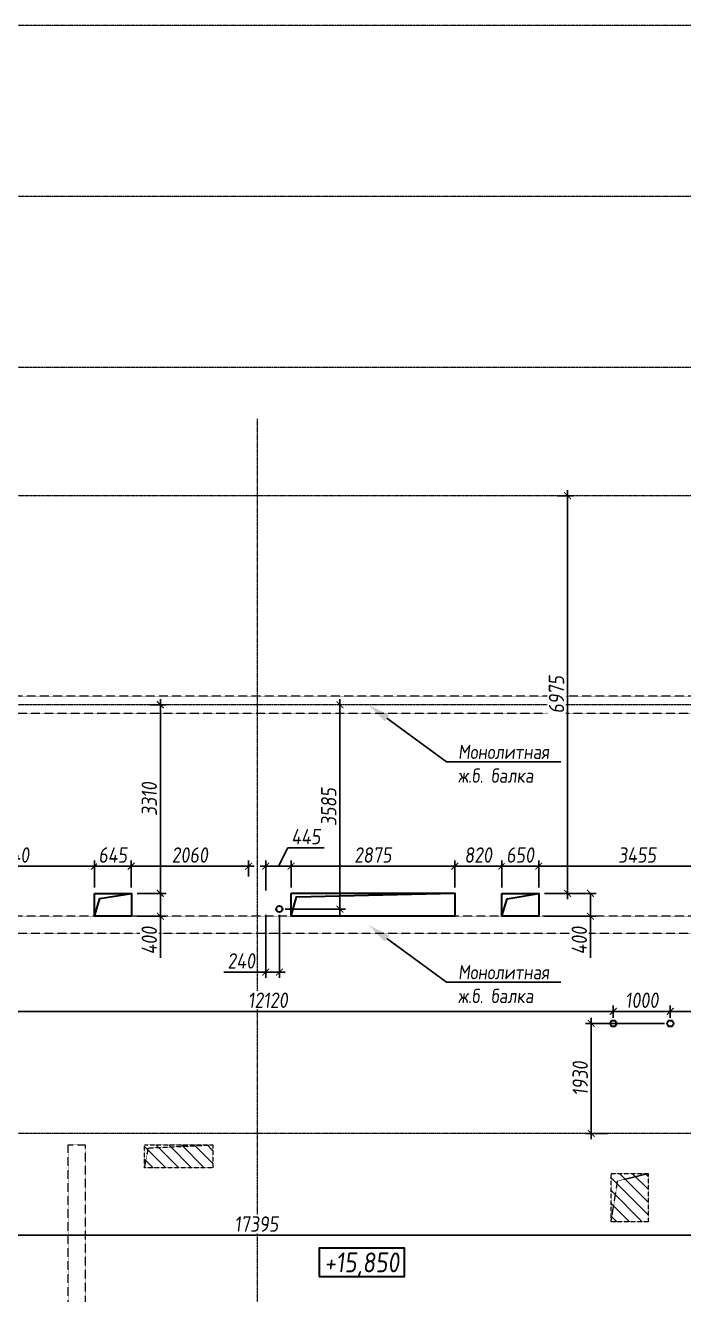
# Model space of a CAD drawing. Header units: millimetres. Extents: x -233751 to 529254, y -907864 to 285890.
# Drawn here: x 359633 to 371183, y 72340 to 94601 of the extents above; entities that cross this region are included whole.
import ezdxf
from ezdxf import colors
from ezdxf.entities.mleader import LeaderData, LeaderLine
from ezdxf.enums import TextEntityAlignment as Align
from ezdxf.math import Vec2, Vec3

# ---------------------------------------------------------------- set-up
doc = ezdxf.new("R2010")
doc.units = ezdxf.units.MM
doc.linetypes.add('ADSK_Штриховая_ш2 п1', pattern=[3, 2, -1])
doc.linetypes.add('осевая', pattern=[2, 1.25, -0.25, 0.25, -0.25])
doc.layers.get('0').update_dxf_attribs({"lineweight": 30})
doc.layers.get('Defpoints').update_dxf_attribs({"lineweight": 0})
for name, color, linetype, lineweight in [('КР_БалкиЖБ', 7, 'ADSK_Штриховая_ш2 п1', 5), ('КР_Новые отверстия', 5, 'Continuous', 30), ('КР_Оси', 7, 'Continuous', 5), ('КР_Размеры отверстия', 7, 'Continuous', 5), ('КР_Сущ отверстия', 6, 'Continuous', 15), ('КР_Тонкая', 250, 'Continuous', 0)]:
    doc.layers.add(name, color=color, linetype=linetype, lineweight=lineweight)
doc.styles.add('ISOCPEUR', font='isocpeur.ttf', dxfattribs={"width": 0.85, "oblique": 7})
doc.dimstyles.new('R_100', dxfattribs={"dimtxt": 270, "dimasz": 120, "dimexe": 100, "dimexo": 100, "dimgap": 60, "dimtad": 1, "dimdec": 0, "dimrnd": 5, "dimzin": 0, "dimdsep": 46, "dimtxsty": 'ISOCPEUR', "dimblk": 'ARCHTICK', "dimcen": 0, "dimdle": 100, "dimclrd": 256, "dimclre": 256, "dimclrt": 256, "dimadec": 0, "dimazin": 0, "dimtfac": 2, "dimtdec": 0, "dimtmove": 0, "dimatfit": 3, "dimfxl": 1, "dimtvp": 3, "dimtfill": 1, "dimtolj": 1, "dimtzin": 0, "dimarcsym": 0})

# ---------------------------------------------------------------- blocks, each defined once
blk = doc.blocks.new('*U1878')
at = {"color": 0, "linetype": 'ByBlock', "lineweight": -2, "ltscale": 10}
blk.add_line((0, 0), (-74924, 0), dxfattribs=at)
blk = doc.blocks.new('*U1879')
at = {"color": 0, "linetype": 'ByBlock', "lineweight": -2, "ltscale": 10}
blk.add_line((0, 0), (-74924, 0), dxfattribs=at)
blk = doc.blocks.new('*U1880')
at = {"color": 0, "linetype": 'ByBlock', "lineweight": -2, "ltscale": 10}
blk.add_line((0, 0), (-74924, 0), dxfattribs=at)
blk = doc.blocks.new('*U1881')
at = {"color": 0, "linetype": 'ByBlock', "lineweight": -2, "ltscale": 10}
blk.add_line((0, 0), (-74924, 0), dxfattribs=at)
blk = doc.blocks.new('*U1882')
at = {"color": 0, "linetype": 'ByBlock', "lineweight": -2, "ltscale": 10}
blk.add_line((0, 0), (-74924, 0), dxfattribs=at)
blk = doc.blocks.new('*U1883')
at = {"color": 0, "linetype": 'ByBlock', "lineweight": -2, "ltscale": 10}
blk.add_line((0, 0), (-74924, 0), dxfattribs=at)
blk = doc.blocks.new('*U1891')
at = {"color": 0, "linetype": 'ByBlock', "lineweight": -2, "ltscale": 10}
blk.add_line((0, 0), (0, -34307), dxfattribs=at)
blk = doc.blocks.new('_ArchTick')
at = {"color": 0, "linetype": 'ByBlock', "const_width": 0.15}
blk.add_lwpolyline([(-0.5, -0.5), (0.5, 0.5)], dxfattribs=at)
blk = doc.blocks.new('*D78')
at = {"layer": 'Defpoints', "color": 0, "transparency": 16777216}
for p in [(354990, 74315), (372385, 74315), (372385, 73383)]:
    blk.add_point(p, dxfattribs=at)
at = {"layer": 'КР_Размеры отверстия', "lineweight": -2, "transparency": 16777216}
for p, q in [((354990, 74215), (354990, 73283)), ((372385, 74215), (372385, 73283)), ((354890, 73383), (372485, 73383))]:
    blk.add_line(p, q, dxfattribs=at)
at = {"layer": 'КР_Размеры отверстия', "lineweight": -2, "transparency": 16777216, "xscale": 120, "yscale": 120, "zscale": 120, "rotation": 180}
blk.add_blockref('_ArchTick', (354990, 73383), dxfattribs=at)
at = {"layer": 'КР_Размеры отверстия', "lineweight": -2, "transparency": 16777216, "xscale": 120, "yscale": 120, "zscale": 120}
blk.add_blockref('_ArchTick', (372385, 73383), dxfattribs=at)
at = {"layer": 'КР_Размеры отверстия', "transparency": 16777216, "insert": (363687, 73578), "char_height": 270, "attachment_point": 5, "style": 'ISOCPEUR', "bg_fill": 3, "box_fill_scale": 1.1, "bg_fill_color": 256, "bg_fill_true_color": 13158600, "bg_fill_transparency": 0}
blk.add_mtext('\\A1;17395', dxfattribs=at)
blk = doc.blocks.new('*D106')
at = {"layer": 'Defpoints', "color": 0, "transparency": 16777216}
for p in [(360846, 79855), (357905, 79378), (360846, 79378)]:
    blk.add_point(p, dxfattribs=at)
at = {"layer": 'КР_Размеры отверстия', "lineweight": -2, "transparency": 16777216}
for p, q in [((357905, 79478), (357905, 79955)), ((360846, 79478), (360846, 79955)), ((357805, 79855), (360946, 79855))]:
    blk.add_line(p, q, dxfattribs=at)
at = {"layer": 'КР_Размеры отверстия', "lineweight": -2, "transparency": 16777216, "xscale": 120, "yscale": 120, "zscale": 120, "rotation": 180}
blk.add_blockref('_ArchTick', (357905, 79855), dxfattribs=at)
at = {"layer": 'КР_Размеры отверстия', "lineweight": -2, "transparency": 16777216, "xscale": 120, "yscale": 120, "zscale": 120}
blk.add_blockref('_ArchTick', (360846, 79855), dxfattribs=at)
at = {"layer": 'КР_Размеры отверстия', "transparency": 16777216, "insert": (359375, 80050), "char_height": 270, "attachment_point": 5, "style": 'ISOCPEUR', "bg_fill": 3, "box_fill_scale": 1.1, "bg_fill_color": 256, "bg_fill_true_color": 13158600, "bg_fill_transparency": 0}
blk.add_mtext('\\A1;2940', dxfattribs=at)
blk = doc.blocks.new('*D107')
at = {"layer": 'Defpoints', "color": 0, "transparency": 16777216}
for p in [(360846, 79378), (361490, 79378)]:
    blk.add_point(p, dxfattribs=at)
at = {"layer": 'КР_Размеры отверстия', "lineweight": -2, "transparency": 16777216}
for p, q in [((360846, 79478), (360846, 79955)), ((361490, 79478), (361490, 79955)), ((360746, 79855), (361590, 79855))]:
    blk.add_line(p, q, dxfattribs=at)
at = {"layer": 'КР_Размеры отверстия', "lineweight": -2, "transparency": 16777216, "xscale": 120, "yscale": 120, "zscale": 120, "rotation": 180}
blk.add_blockref('_ArchTick', (360846, 79855), dxfattribs=at)
at = {"layer": 'КР_Размеры отверстия', "lineweight": -2, "transparency": 16777216, "xscale": 120, "yscale": 120, "zscale": 120}
blk.add_blockref('_ArchTick', (361490, 79855), dxfattribs=at)
at = {"layer": 'КР_Размеры отверстия', "transparency": 16777216, "insert": (361168, 80050), "char_height": 270, "attachment_point": 5, "style": 'ISOCPEUR', "bg_fill": 3, "box_fill_scale": 1.1, "bg_fill_color": 256, "bg_fill_true_color": 13158600, "bg_fill_transparency": 0}
blk.add_mtext('\\A1;645', dxfattribs=at)
at = {"layer": 'Defpoints', "color": 0, "transparency": 16777216}
blk.add_point((361490, 79855), dxfattribs=at)
blk = doc.blocks.new('*D108')
at = {"layer": 'Defpoints', "color": 0, "transparency": 16777216}
for p in [(363550, 79855), (363550, 79573), (361490, 79378)]:
    blk.add_point(p, dxfattribs=at)
at = {"layer": 'КР_Размеры отверстия', "lineweight": -2, "transparency": 16777216}
for p, q in [((361490, 79478), (361490, 79955)), ((363550, 79673), (363550, 79955)), ((361390, 79855), (363650, 79855))]:
    blk.add_line(p, q, dxfattribs=at)
at = {"layer": 'КР_Размеры отверстия', "lineweight": -2, "transparency": 16777216, "xscale": 120, "yscale": 120, "zscale": 120, "rotation": 180}
blk.add_blockref('_ArchTick', (361490, 79855), dxfattribs=at)
at = {"layer": 'КР_Размеры отверстия', "lineweight": -2, "transparency": 16777216, "xscale": 120, "yscale": 120, "zscale": 120}
blk.add_blockref('_ArchTick', (363550, 79855), dxfattribs=at)
at = {"layer": 'КР_Размеры отверстия', "transparency": 16777216, "insert": (362520, 80050), "char_height": 270, "attachment_point": 5, "style": 'ISOCPEUR', "bg_fill": 3, "box_fill_scale": 1.1, "bg_fill_color": 256, "bg_fill_true_color": 13158600, "bg_fill_transparency": 0}
blk.add_mtext('\\A1;2060', dxfattribs=at)
blk = doc.blocks.new('*D109')
at = {"layer": 'Defpoints', "color": 0, "transparency": 16777216}
for p in [(361496, 79378), (362002, 79378), (361496, 78978)]:
    blk.add_point(p, dxfattribs=at)
at = {"layer": 'КР_Размеры отверстия', "lineweight": -2, "transparency": 16777216}
for p, q in [((361596, 79378), (362102, 79378)), ((362002, 79378), (362002, 78878)), ((361596, 78978), (362102, 78978)), ((362002, 78978), (362002, 78245))]:
    blk.add_line(p, q, dxfattribs=at)
at = {"layer": 'КР_Размеры отверстия', "lineweight": -2, "transparency": 16777216, "xscale": 120, "yscale": 120, "zscale": 120}
for p, rotation in [((362002, 79378), 90), ((362002, 78978), 270)]:
    blk.add_blockref('_ArchTick', p, dxfattribs=dict(at, rotation=rotation))
at = {"layer": 'КР_Размеры отверстия', "transparency": 16777216, "insert": (361807, 78551), "char_height": 270, "attachment_point": 5, "rotation": 90, "style": 'ISOCPEUR', "bg_fill": 3, "box_fill_scale": 1.1, "bg_fill_color": 256, "bg_fill_true_color": 13158600, "bg_fill_transparency": 0}
blk.add_mtext('\\A1;400', dxfattribs=at)
blk = doc.blocks.new('*D110')
at = {"layer": 'Defpoints', "color": 0, "transparency": 16777216}
for p in [(361720, 82686), (362002, 82686), (361496, 79378)]:
    blk.add_point(p, dxfattribs=at)
at = {"layer": 'КР_Размеры отверстия', "lineweight": -2, "transparency": 16777216}
for p, q in [((361820, 82686), (362102, 82686)), ((362002, 79278), (362002, 82786)), ((361596, 79378), (362102, 79378))]:
    blk.add_line(p, q, dxfattribs=at)
at = {"layer": 'КР_Размеры отверстия', "lineweight": -2, "transparency": 16777216, "xscale": 120, "yscale": 120, "zscale": 120}
for p, rotation in [((362002, 82686), 90), ((362002, 79378), 270)]:
    blk.add_blockref('_ArchTick', p, dxfattribs=dict(at, rotation=rotation))
at = {"layer": 'КР_Размеры отверстия', "transparency": 16777216, "insert": (361807, 81032), "char_height": 270, "attachment_point": 5, "rotation": 90, "style": 'ISOCPEUR', "bg_fill": 3, "box_fill_scale": 1.1, "bg_fill_color": 256, "bg_fill_true_color": 13158600, "bg_fill_transparency": 0}
blk.add_mtext('\\A1;3310', dxfattribs=at)
blk = doc.blocks.new('*D117')
at = {"layer": 'Defpoints', "color": 0, "transparency": 16777216}
for p in [(369949, 77308), (357829, 77105), (369949, 77095)]:
    blk.add_point(p, dxfattribs=at)
at = {"layer": 'КР_Размеры отверстия', "lineweight": -2, "transparency": 16777216}
for p, q in [((357729, 77308), (370049, 77308)), ((357829, 77205), (357829, 77408)), ((369949, 77195), (369949, 77408))]:
    blk.add_line(p, q, dxfattribs=at)
at = {"layer": 'КР_Размеры отверстия', "lineweight": -2, "transparency": 16777216, "xscale": 120, "yscale": 120, "zscale": 120, "rotation": 180}
blk.add_blockref('_ArchTick', (357829, 77308), dxfattribs=at)
at = {"layer": 'КР_Размеры отверстия', "lineweight": -2, "transparency": 16777216, "xscale": 120, "yscale": 120, "zscale": 120}
blk.add_blockref('_ArchTick', (369949, 77308), dxfattribs=at)
at = {"layer": 'КР_Размеры отверстия', "transparency": 16777216, "insert": (363889, 77503), "char_height": 270, "attachment_point": 5, "style": 'ISOCPEUR', "bg_fill": 3, "box_fill_scale": 1.1, "bg_fill_color": 256, "bg_fill_true_color": 13158600, "bg_fill_transparency": 0}
blk.add_mtext('\\A1;12120', dxfattribs=at)
blk = doc.blocks.new('*D118')
at = {"layer": 'Defpoints', "color": 0, "transparency": 16777216}
for p in [(370949, 77308), (369949, 77095), (370949, 77095)]:
    blk.add_point(p, dxfattribs=at)
at = {"layer": 'КР_Размеры отверстия', "lineweight": -2, "transparency": 16777216}
for p, q in [((369849, 77308), (371049, 77308)), ((369949, 77195), (369949, 77408)), ((370949, 77195), (370949, 77408))]:
    blk.add_line(p, q, dxfattribs=at)
at = {"layer": 'КР_Размеры отверстия', "lineweight": -2, "transparency": 16777216, "xscale": 120, "yscale": 120, "zscale": 120, "rotation": 180}
blk.add_blockref('_ArchTick', (369949, 77308), dxfattribs=at)
at = {"layer": 'КР_Размеры отверстия', "lineweight": -2, "transparency": 16777216, "xscale": 120, "yscale": 120, "zscale": 120}
blk.add_blockref('_ArchTick', (370949, 77308), dxfattribs=at)
at = {"layer": 'КР_Размеры отверстия', "transparency": 16777216, "insert": (370449, 77503), "char_height": 270, "attachment_point": 5, "style": 'ISOCPEUR', "bg_fill": 3, "box_fill_scale": 1.1, "bg_fill_color": 256, "bg_fill_true_color": 13158600, "bg_fill_transparency": 0}
blk.add_mtext('\\A1;1000', dxfattribs=at)
blk = doc.blocks.new('*D119')
at = {"layer": 'Defpoints', "color": 0, "transparency": 16777216}
for p in [(375917, 77308), (370949, 77095), (375917, 77125)]:
    blk.add_point(p, dxfattribs=at)
at = {"layer": 'КР_Размеры отверстия', "lineweight": -2, "transparency": 16777216}
for p, q in [((370849, 77308), (376017, 77308)), ((370949, 77195), (370949, 77408)), ((375917, 77225), (375917, 77408))]:
    blk.add_line(p, q, dxfattribs=at)
at = {"layer": 'КР_Размеры отверстия', "lineweight": -2, "transparency": 16777216, "xscale": 120, "yscale": 120, "zscale": 120, "rotation": 180}
blk.add_blockref('_ArchTick', (370949, 77308), dxfattribs=at)
at = {"layer": 'КР_Размеры отверстия', "lineweight": -2, "transparency": 16777216, "xscale": 120, "yscale": 120, "zscale": 120}
blk.add_blockref('_ArchTick', (375917, 77308), dxfattribs=at)
at = {"layer": 'КР_Размеры отверстия', "transparency": 16777216, "insert": (373433, 77503), "char_height": 270, "attachment_point": 5, "style": 'ISOCPEUR', "bg_fill": 3, "box_fill_scale": 1.1, "bg_fill_color": 256, "bg_fill_true_color": 13158600, "bg_fill_transparency": 0}
blk.add_mtext('\\A1;4965', dxfattribs=at)
blk = doc.blocks.new('*D121')
at = {"layer": 'Defpoints', "color": 0, "transparency": 16777216}
for p in [(363850, 79102), (364090, 79102), (363850, 77998)]:
    blk.add_point(p, dxfattribs=at)
at = {"layer": 'КР_Размеры отверстия', "lineweight": -2, "transparency": 16777216}
for p, q in [((363850, 79002), (363850, 77898)), ((364090, 79002), (364090, 77898)), ((363850, 77998), (363117, 77998)), ((364190, 77998), (363850, 77998))]:
    blk.add_line(p, q, dxfattribs=at)
at = {"layer": 'КР_Размеры отверстия', "lineweight": -2, "transparency": 16777216, "xscale": 120, "yscale": 120, "zscale": 120, "rotation": 180}
blk.add_blockref('_ArchTick', (363850, 77998), dxfattribs=at)
at = {"layer": 'КР_Размеры отверстия', "lineweight": -2, "transparency": 16777216, "xscale": 120, "yscale": 120, "zscale": 120}
blk.add_blockref('_ArchTick', (364090, 77998), dxfattribs=at)
at = {"layer": 'КР_Размеры отверстия', "transparency": 16777216, "insert": (363423, 78193), "char_height": 270, "attachment_point": 5, "style": 'ISOCPEUR', "bg_fill": 3, "box_fill_scale": 1.1, "bg_fill_color": 256, "bg_fill_true_color": 13158600, "bg_fill_transparency": 0}
blk.add_mtext('\\A1;240', dxfattribs=at)
blk = doc.blocks.new('*D122')
at = {"layer": 'Defpoints', "color": 0, "transparency": 16777216}
for p in [(364294, 79855), (363850, 79329), (364294, 79378)]:
    blk.add_point(p, dxfattribs=at)
at = {"layer": 'КР_Размеры отверстия', "lineweight": -2, "transparency": 16777216}
for p, q in [((364072, 79855), (364239, 80178)), ((364239, 80178), (364874, 80178)), ((363850, 79429), (363850, 79955)), ((364294, 79478), (364294, 79955)), ((363750, 79855), (364394, 79855))]:
    blk.add_line(p, q, dxfattribs=at)
at = {"layer": 'КР_Размеры отверстия', "lineweight": -2, "transparency": 16777216, "xscale": 120, "yscale": 120, "zscale": 120, "rotation": 180}
blk.add_blockref('_ArchTick', (363850, 79855), dxfattribs=at)
at = {"layer": 'КР_Размеры отверстия', "lineweight": -2, "transparency": 16777216, "xscale": 120, "yscale": 120, "zscale": 120}
blk.add_blockref('_ArchTick', (364294, 79855), dxfattribs=at)
at = {"layer": 'КР_Размеры отверстия', "transparency": 16777216, "insert": (364557, 80373), "char_height": 270, "attachment_point": 5, "style": 'ISOCPEUR', "bg_fill": 3, "box_fill_scale": 1.1, "bg_fill_color": 256, "bg_fill_true_color": 13158600, "bg_fill_transparency": 0}
blk.add_mtext('\\A1;445', dxfattribs=at)
blk = doc.blocks.new('*D123')
at = {"layer": 'Defpoints', "color": 0, "transparency": 16777216}
for p in [(367169, 79855), (364294, 79378), (367169, 79378)]:
    blk.add_point(p, dxfattribs=at)
at = {"layer": 'КР_Размеры отверстия', "lineweight": -2, "transparency": 16777216}
for p, q in [((364294, 79478), (364294, 79955)), ((367169, 79478), (367169, 79955)), ((364194, 79855), (367269, 79855))]:
    blk.add_line(p, q, dxfattribs=at)
at = {"layer": 'КР_Размеры отверстия', "lineweight": -2, "transparency": 16777216, "xscale": 120, "yscale": 120, "zscale": 120, "rotation": 180}
blk.add_blockref('_ArchTick', (364294, 79855), dxfattribs=at)
at = {"layer": 'КР_Размеры отверстия', "lineweight": -2, "transparency": 16777216, "xscale": 120, "yscale": 120, "zscale": 120}
blk.add_blockref('_ArchTick', (367169, 79855), dxfattribs=at)
at = {"layer": 'КР_Размеры отверстия', "transparency": 16777216, "insert": (365732, 80050), "char_height": 270, "attachment_point": 5, "style": 'ISOCPEUR', "bg_fill": 3, "box_fill_scale": 1.1, "bg_fill_color": 256, "bg_fill_true_color": 13158600, "bg_fill_transparency": 0}
blk.add_mtext('\\A1;2875', dxfattribs=at)
blk = doc.blocks.new('*D124')
at = {"layer": 'Defpoints', "color": 0, "transparency": 16777216}
for p in [(367991, 79855), (367169, 79378), (367991, 79378)]:
    blk.add_point(p, dxfattribs=at)
at = {"layer": 'КР_Размеры отверстия', "lineweight": -2, "transparency": 16777216}
for p, q in [((367169, 79478), (367169, 79955)), ((367991, 79478), (367991, 79955)), ((367069, 79855), (368091, 79855))]:
    blk.add_line(p, q, dxfattribs=at)
at = {"layer": 'КР_Размеры отверстия', "lineweight": -2, "transparency": 16777216, "xscale": 120, "yscale": 120, "zscale": 120, "rotation": 180}
blk.add_blockref('_ArchTick', (367169, 79855), dxfattribs=at)
at = {"layer": 'КР_Размеры отверстия', "lineweight": -2, "transparency": 16777216, "xscale": 120, "yscale": 120, "zscale": 120}
blk.add_blockref('_ArchTick', (367991, 79855), dxfattribs=at)
at = {"layer": 'КР_Размеры отверстия', "transparency": 16777216, "insert": (367580, 80050), "char_height": 270, "attachment_point": 5, "style": 'ISOCPEUR', "bg_fill": 3, "box_fill_scale": 1.1, "bg_fill_color": 256, "bg_fill_true_color": 13158600, "bg_fill_transparency": 0}
blk.add_mtext('\\A1;820', dxfattribs=at)
blk = doc.blocks.new('*D125')
at = {"layer": 'Defpoints', "color": 0, "transparency": 16777216}
for p in [(367991, 79378), (368641, 79378)]:
    blk.add_point(p, dxfattribs=at)
at = {"layer": 'КР_Размеры отверстия', "lineweight": -2, "transparency": 16777216}
for p, q in [((367991, 79478), (367991, 79955)), ((368641, 79478), (368641, 79955)), ((367891, 79855), (368741, 79855))]:
    blk.add_line(p, q, dxfattribs=at)
at = {"layer": 'КР_Размеры отверстия', "lineweight": -2, "transparency": 16777216, "xscale": 120, "yscale": 120, "zscale": 120, "rotation": 180}
blk.add_blockref('_ArchTick', (367991, 79855), dxfattribs=at)
at = {"layer": 'КР_Размеры отверстия', "lineweight": -2, "transparency": 16777216, "xscale": 120, "yscale": 120, "zscale": 120}
blk.add_blockref('_ArchTick', (368641, 79855), dxfattribs=at)
at = {"layer": 'КР_Размеры отверстия', "transparency": 16777216, "insert": (368316, 80050), "char_height": 270, "attachment_point": 5, "style": 'ISOCPEUR', "bg_fill": 3, "box_fill_scale": 1.1, "bg_fill_color": 256, "bg_fill_true_color": 13158600, "bg_fill_transparency": 0}
blk.add_mtext('\\A1;650', dxfattribs=at)
at = {"layer": 'Defpoints', "color": 0, "transparency": 16777216}
blk.add_point((368641, 79855), dxfattribs=at)
blk = doc.blocks.new('*D126')
at = {"layer": 'Defpoints', "color": 0, "transparency": 16777216}
for p in [(372095, 79855), (368641, 79378), (372095, 79441)]:
    blk.add_point(p, dxfattribs=at)
at = {"layer": 'КР_Размеры отверстия', "lineweight": -2, "transparency": 16777216}
for p, q in [((368641, 79478), (368641, 79955)), ((372095, 79541), (372095, 79955)), ((368541, 79855), (372195, 79855))]:
    blk.add_line(p, q, dxfattribs=at)
at = {"layer": 'КР_Размеры отверстия', "lineweight": -2, "transparency": 16777216, "xscale": 120, "yscale": 120, "zscale": 120, "rotation": 180}
blk.add_blockref('_ArchTick', (368641, 79855), dxfattribs=at)
at = {"layer": 'КР_Размеры отверстия', "lineweight": -2, "transparency": 16777216, "xscale": 120, "yscale": 120, "zscale": 120}
blk.add_blockref('_ArchTick', (372095, 79855), dxfattribs=at)
at = {"layer": 'КР_Размеры отверстия', "transparency": 16777216, "insert": (370368, 80050), "char_height": 270, "attachment_point": 5, "style": 'ISOCPEUR', "bg_fill": 3, "box_fill_scale": 1.1, "bg_fill_color": 256, "bg_fill_true_color": 13158600, "bg_fill_transparency": 0}
blk.add_mtext('\\A1;3455', dxfattribs=at)
blk = doc.blocks.new('*D133')
at = {"layer": 'Defpoints', "color": 0, "transparency": 16777216}
for p in [(368641, 79378), (369547, 79378), (368641, 78978)]:
    blk.add_point(p, dxfattribs=at)
at = {"layer": 'КР_Размеры отверстия', "lineweight": -2, "transparency": 16777216}
for p, q in [((368741, 79378), (369647, 79378)), ((369547, 79378), (369547, 78878)), ((368741, 78978), (369647, 78978)), ((369547, 78978), (369547, 78245))]:
    blk.add_line(p, q, dxfattribs=at)
at = {"layer": 'КР_Размеры отверстия', "lineweight": -2, "transparency": 16777216, "xscale": 120, "yscale": 120, "zscale": 120}
for p, rotation in [((369547, 79378), 90), ((369547, 78978), 270)]:
    blk.add_blockref('_ArchTick', p, dxfattribs=dict(at, rotation=rotation))
at = {"layer": 'КР_Размеры отверстия', "transparency": 16777216, "insert": (369352, 78551), "char_height": 270, "attachment_point": 5, "rotation": 90, "style": 'ISOCPEUR', "bg_fill": 3, "box_fill_scale": 1.1, "bg_fill_color": 256, "bg_fill_true_color": 13158600, "bg_fill_transparency": 0}
blk.add_mtext('\\A1;400', dxfattribs=at)
blk = doc.blocks.new('*D134')
at = {"layer": 'Defpoints', "color": 0, "transparency": 16777216}
for p in [(368865, 86351), (369147, 86351), (368641, 79378)]:
    blk.add_point(p, dxfattribs=at)
at = {"layer": 'КР_Размеры отверстия', "lineweight": -2, "transparency": 16777216}
for p, q in [((369147, 79278), (369147, 86451)), ((368965, 86351), (369247, 86351)), ((368741, 79378), (369247, 79378))]:
    blk.add_line(p, q, dxfattribs=at)
at = {"layer": 'КР_Размеры отверстия', "lineweight": -2, "transparency": 16777216, "xscale": 120, "yscale": 120, "zscale": 120}
for p, rotation in [((369147, 86351), 90), ((369147, 79378), 270)]:
    blk.add_blockref('_ArchTick', p, dxfattribs=dict(at, rotation=rotation))
at = {"layer": 'КР_Размеры отверстия', "transparency": 16777216, "insert": (368952, 82864), "char_height": 270, "attachment_point": 5, "rotation": 90, "style": 'ISOCPEUR', "bg_fill": 3, "box_fill_scale": 1.1, "bg_fill_color": 256, "bg_fill_true_color": 13158600, "bg_fill_transparency": 0}
blk.add_mtext('\\A1;6975', dxfattribs=at)
blk = doc.blocks.new('*D174')
at = {"layer": 'Defpoints', "color": 0, "transparency": 16777216}
for p in [(370949, 77095), (369563, 75166), (369949, 75166)]:
    blk.add_point(p, dxfattribs=at)
at = {"layer": 'КР_Размеры отверстия', "lineweight": -2, "transparency": 16777216}
for p, q in [((370849, 77095), (369463, 77095)), ((369563, 77195), (369563, 75066)), ((369849, 75166), (369463, 75166))]:
    blk.add_line(p, q, dxfattribs=at)
at = {"layer": 'КР_Размеры отверстия', "lineweight": -2, "transparency": 16777216, "xscale": 120, "yscale": 120, "zscale": 120}
for p, rotation in [((369563, 77095), 90), ((369563, 75166), 270)]:
    blk.add_blockref('_ArchTick', p, dxfattribs=dict(at, rotation=rotation))
at = {"layer": 'КР_Размеры отверстия', "transparency": 16777216, "insert": (369368, 76130), "char_height": 270, "attachment_point": 5, "rotation": 90, "style": 'ISOCPEUR', "bg_fill": 3, "box_fill_scale": 1.1, "bg_fill_color": 256, "bg_fill_true_color": 13158600, "bg_fill_transparency": 0}
blk.add_mtext('\\A1;1930', dxfattribs=at)
blk = doc.blocks.new('*D175')
at = {"layer": 'Defpoints', "color": 0, "transparency": 16777216}
for p in [(365151, 82686), (365151, 82686), (364090, 79102)]:
    blk.add_point(p, dxfattribs=at)
at = {"layer": 'КР_Размеры отверстия', "lineweight": -2, "transparency": 16777216}
for p, q in [((365151, 79002), (365151, 82786)), ((364190, 79102), (365251, 79102))]:
    blk.add_line(p, q, dxfattribs=at)
at = {"layer": 'КР_Размеры отверстия', "lineweight": -2, "transparency": 16777216, "xscale": 120, "yscale": 120, "zscale": 120}
for p, rotation in [((365151, 82686), 90), ((365151, 79102), 270)]:
    blk.add_blockref('_ArchTick', p, dxfattribs=dict(at, rotation=rotation))
at = {"layer": 'КР_Размеры отверстия', "transparency": 16777216, "insert": (364956, 80894), "char_height": 270, "attachment_point": 5, "rotation": 90, "style": 'ISOCPEUR', "bg_fill": 3, "box_fill_scale": 1.1, "bg_fill_color": 256, "bg_fill_true_color": 13158600, "bg_fill_transparency": 0}
blk.add_mtext('\\A1;3585', dxfattribs=at)
blk = doc.blocks.new('*U1933')
at = {"color": 0, "linetype": 'Continuous', "lineweight": -2}
blk.add_lwpolyline([(-750, -250), (750, -250), (750, 250), (-750, 250)], close=True, dxfattribs=at)
at = {"color": 0, "linetype": 'Continuous', "lineweight": -2, "style": 'ISOCPEUR', "oblique": 7, "width": 0.856383}
blk.add_text('+15,850', height=347.4, dxfattribs=at).set_placement((0, 0), align=Align.MIDDLE_CENTER)

msp = doc.modelspace()

# ---------------------------------------------------------------- hatches: boundary and pattern name
at = {"layer": 'КР_Сущ отверстия'}
h = msp.add_hatch(dxfattribs=at)
h.set_pattern_fill('ANSI31', scale=50, angle=90, style=0)
h.paths.add_polyline_path([(362924.6, 74565.7), (362924.6, 74965.7), (361724.6, 74965.7), (361724.6, 74565.7)])
h = msp.add_hatch(dxfattribs=at)
h.set_pattern_fill('ANSI31', scale=50, angle=90, style=0)
h.paths.add_polyline_path([(370559.6, 74465.7), (369909.6, 74465.7), (369909.6, 73615.7), (370559.6, 73615.7)])

# ---------------------------------------------------------------- linework, layer by layer
at = {"layer": 'КР_БалкиЖБ', "ltscale": 2}
for points in [[(346719.6, 82535.7), (380919.6, 82535.7), (380919.6, 82835.7), (346719.6, 82835.7)], [(346719.6, 78677.5), (380919.6, 78677.5), (380919.6, 78977.5), (346719.6, 78977.5)], [(360384.6, 66845.7), (360384.6, 74965.7), (360684.6, 74965.7), (360684.6, 66845.7)]]:
    msp.add_lwpolyline(points, close=True, dxfattribs=at)
at = {"layer": 'КР_Новые отверстия'}
for points in [[(360845.9, 79377.5), (361496, 79377.5), (361496, 78977.5), (360845.9, 78977.5)], [(364294.5, 79378.5), (367169.5, 79378.5), (367169.5, 78978.5), (364294.5, 78978.5)], [(367990.9, 79377.5), (368641, 79377.5), (368641, 78977.5), (367990.9, 78977.5)]]:
    msp.add_lwpolyline(points, close=True, dxfattribs=at)
for points in [[(360845.9, 78977.5), (360941.2, 79286.5), (361496, 79377.5)], [(364294.5, 78978.5), (364392.2, 79314), (367169.5, 79378.5)], [(367990.9, 78977.5), (368087.4, 79282.2), (368641, 79377.5)]]:
    msp.add_lwpolyline(points, dxfattribs=at)
for centre in [(364089.5, 79101.5), (369949.4, 77094.9), (370949.4, 77094.9)]:
    msp.add_circle(centre, 55, dxfattribs=at)
at = {"layer": 'КР_Сущ отверстия', "linetype": 'ADSK_Штриховая_ш2 п1'}
for points in [[(361724.6, 74965.7), (362924.6, 74965.7), (362924.6, 74565.7), (361724.6, 74565.7)], [(369909.6, 74465.7), (370559.6, 74465.7), (370559.6, 73615.7), (369909.6, 73615.7)]]:
    msp.add_lwpolyline(points, close=True, dxfattribs=at)
for points in [[(361724.6, 74565.7), (361791.2, 74910.9), (362924.6, 74965.7)], [(369909.6, 73615.7), (370026, 74334.3), (370559.6, 74465.7)]]:
    msp.add_lwpolyline(points, dxfattribs=at)

# ---------------------------------------------------------------- block references
msp.add_blockref('*U1933', (365536.9, 72905.1))
at = {"layer": 'КР_Оси', "linetype": 'осевая'}
for name, p in [('*U1883', (400588, 94600.7)), ('*U1882', (400588, 91600.7)), ('*U1881', (400588, 88600.7)), ('*U1891', (363699.6, 87701.9)), ('*U1880', (400588, 86350.7)), ('*U1879', (400588, 82685.7)), ('*U1878', (400588, 75165.7))]:
    msp.add_blockref(name, p, dxfattribs=at)

# ---------------------------------------------------------------- leaders
at = {"layer": 'КР_Тонкая', "lineweight": 5}
ml = msp.add_multileader_mtext('Standard', dxfattribs=at)
ml.set_content('Монолитная\\Pж.б. балка', color=256, style='ISOCPEUR')
ml.set_leader_properties()
ml.build(insert=Vec2(0, 0))
ml.multileader.update_dxf_attribs({"has_dogleg": 0, "text_left_attachment_type": 6, "text_right_attachment_type": 6, "arrow_head_size": 400, "scale": 100})
ctx = ml.context
ctx.base_point, ctx.scale, ctx.char_height, ctx.arrow_head_size, ctx.landing_gap_size, ctx.plane_origin = Vec3(367025.1, 81684.4), 100, 250, 400, 200, Vec3(365653.7, 82685.7)
ctx.left_attachment, ctx.right_attachment = 6, 6
notes = []
notes.append((ctx, [(0, (1, 1, 0), (366225.1, 81684.4), (1, 0), 800, [(0, [(365653.7, 82685.7)], 0, [])])]))
ctx.mtext.insert, ctx.mtext.flow_direction = Vec3(367225.1, 81984.4), 5
ml = msp.add_multileader_mtext('Standard', dxfattribs=at)
ml.set_content('Монолитная\\Pж.б. балка', color=256, style='ISOCPEUR')
ml.set_leader_properties()
ml.build(insert=Vec2(0, 0))
ml.multileader.update_dxf_attribs({"has_dogleg": 0, "text_left_attachment_type": 6, "text_right_attachment_type": 6, "arrow_head_size": 400, "scale": 100})
ctx = ml.context
ctx.base_point, ctx.scale, ctx.char_height, ctx.arrow_head_size, ctx.landing_gap_size, ctx.plane_origin = Vec3(367025.1, 77819.8), 100, 250, 400, 200, Vec3(365653.7, 78821.1)
ctx.left_attachment, ctx.right_attachment = 6, 6
notes.append((ctx, [(0, (1, 1, 0), (366225.1, 77819.8), (1, 0), 800, [(0, [(365653.7, 78821.1)], 0, [])])]))
ctx.mtext.insert, ctx.mtext.flow_direction = Vec3(367225.1, 78119.8), 5
for ctx, leaders in notes:
    for number, flags, end, landing, length, lines in leaders:
        leader = LeaderData()
        leader.index, (leader.has_last_leader_line, leader.has_dogleg_vector, leader.attachment_direction) = number, flags
        leader.last_leader_point, leader.dogleg_vector, leader.dogleg_length = Vec3(end), Vec3(landing), length
        for number, points, colour, breaks in lines:
            line = LeaderLine()
            line.index, line.vertices, line.color, line.breaks = number, Vec3.list(points), colors.encode_raw_color(colour), breaks
            leader.lines.append(line)
        ctx.leaders.append(leader)

# ---------------------------------------------------------------- next in the draw order: dimensions: what is measured, and where the dimension line sits
at = {"layer": 'КР_Размеры отверстия'}
for base, p1, p2, picture, middle in [((360845.9, 79854.9), (357904.6, 79378.5), (360845.9, 79377.5), '*D106', (359375.2, 80049.9)), ((369949.3893, 77308.1643), (357828.9492, 77104.7861), (369949.3893, 77094.9229), '*D117', (363889.1692, 77503.1643)), ((372384.6, 73382.5), (354989.6, 74315.1), (372384.6, 74315.1), '*D78', (363687.1, 73577.5))]:
    dim = msp.add_linear_dim(base=base, p1=p1, p2=p2, dimstyle='R_100', override={"dimpost": '\\X'}, dxfattribs=at)
    dim.commit()
    dim.dimension.update_dxf_attribs({"geometry": picture, "text_midpoint": middle})
dim = msp.add_linear_dim(base=(363849.5, 77997.9), p1=(364089.5, 79101.5), p2=(363849.5, 79101.5), dimstyle='R_100', override={"dimpost": '\\X'}, dxfattribs=at)
dim.commit()
dim.dimension.update_dxf_attribs({"geometry": '*D121', "text_midpoint": (363423.5, 77997.9), "dimtype": 160})

# ---------------------------------------------------------------- next in the draw order: dimensions: what is measured, and where the dimension line sits
for base, p1, p2, picture, middle in [((361489.6, 79854.9), (360845.9, 79377.5), (361489.6, 79377.5), '*D107', (361167.8, 80049.9)), ((370949.4, 77308.2), (369949.4, 77094.9), (370949.4, 77094.9), '*D118', (370449.4, 77503.2))]:
    dim = msp.add_linear_dim(base=base, p1=p1, p2=p2, dimstyle='R_100', override={"dimpost": '\\X'}, dxfattribs=at)
    dim.commit()
    dim.dimension.update_dxf_attribs({"geometry": picture, "text_midpoint": middle})

# ---------------------------------------------------------------- next in the draw order: dimensions: what is measured, and where the dimension line sits
for base, p1, p2, picture, middle in [((363549.6, 79854.9), (361489.6, 79377.5), (363549.6, 79573.3), '*D108', (362519.6, 80049.9)), ((375916.7, 77308.2), (370949.4, 77094.9), (375916.7, 77124.7), '*D119', (373433.1, 77503.2))]:
    dim = msp.add_linear_dim(base=base, p1=p1, p2=p2, dimstyle='R_100', override={"dimpost": '\\X'}, dxfattribs=at)
    dim.commit()
    dim.dimension.update_dxf_attribs({"geometry": picture, "text_midpoint": middle})

# ---------------------------------------------------------------- next in the draw order: dimensions: what is measured, and where the dimension line sits
dim = msp.add_linear_dim(base=(364294.5, 79854.9), p1=(363849.5, 79329.1), p2=(364294.5, 79378.5), dimstyle='R_100', override={"dimpost": '\\X', "dimtmove": 1}, dxfattribs=at)
dim.commit()
dim.dimension.update_dxf_attribs({"geometry": '*D122', "text_midpoint": (364299.3, 80177.7), "dimtype": 160})
dim = msp.add_linear_dim(base=(362002.1, 79377.5), p1=(361496, 78977.5), p2=(361496, 79377.5), angle=90, dimstyle='R_100', override={"dimpost": '\\X'}, dxfattribs=at)
dim.commit()
dim.dimension.update_dxf_attribs({"geometry": '*D109', "text_midpoint": (362002.1, 78551.4), "dimtype": 160})
dim = msp.add_linear_dim(base=(369563, 75165.7), p1=(370949.4, 77094.9), p2=(369949.4, 75165.7), angle=90, dimstyle='R_100', override={"dimpost": '\\X'}, dxfattribs=at)
dim.commit()
dim.dimension.update_dxf_attribs({"geometry": '*D174', "text_midpoint": (369368, 76130.3)})

# ---------------------------------------------------------------- next in the draw order: dimensions: what is measured, and where the dimension line sits
dim = msp.add_linear_dim(base=(362002.1, 82685.7), p1=(361496, 79377.5), p2=(361719.5, 82685.7), angle=90, dimstyle='R_100', override={"dimpost": '\\X'}, dxfattribs=at)
dim.commit()
dim.dimension.update_dxf_attribs({"geometry": '*D110', "text_midpoint": (361807.1, 81031.6)})
dim = msp.add_linear_dim(base=(367169.5, 79854.9), p1=(364294.5, 79378.5), p2=(367169.5, 79378.5), dimstyle='R_100', override={"dimpost": '\\X'}, dxfattribs=at)
dim.commit()
dim.dimension.update_dxf_attribs({"geometry": '*D123', "text_midpoint": (365732, 80049.9)})

# ---------------------------------------------------------------- next in the draw order: dimensions: what is measured, and where the dimension line sits
dim = msp.add_linear_dim(base=(365151.1, 82685.7), p1=(364089.5, 79101.5), p2=(365151.1, 82685.7), angle=90, dimstyle='R_100', override={"dimpost": '\\X'}, dxfattribs=at)
dim.commit()
dim.dimension.update_dxf_attribs({"geometry": '*D175', "text_midpoint": (364956.1, 80893.6)})
dim = msp.add_linear_dim(base=(367990.9, 79854.9), p1=(367169.5, 79378.5), p2=(367990.9, 79377.5), dimstyle='R_100', override={"dimpost": '\\X'}, dxfattribs=at)
dim.commit()
dim.dimension.update_dxf_attribs({"geometry": '*D124', "text_midpoint": (367580.2, 80049.9)})

# ---------------------------------------------------------------- next in the draw order: dimensions: what is measured, and where the dimension line sits
dim = msp.add_linear_dim(base=(368641, 79854.9), p1=(367990.9, 79377.5), p2=(368641, 79377.5), dimstyle='R_100', override={"dimpost": '\\X'}, dxfattribs=at)
dim.commit()
dim.dimension.update_dxf_attribs({"geometry": '*D125', "text_midpoint": (368316, 80049.9)})

# ---------------------------------------------------------------- next in the draw order: dimensions: what is measured, and where the dimension line sits
dim = msp.add_linear_dim(base=(372094.6, 79854.9), p1=(368641, 79377.5), p2=(372094.6, 79440.8), dimstyle='R_100', override={"dimpost": '\\X'}, dxfattribs=at)
dim.commit()
dim.dimension.update_dxf_attribs({"geometry": '*D126', "text_midpoint": (370367.8, 80049.9)})

# ---------------------------------------------------------------- next in the draw order: dimensions: what is measured, and where the dimension line sits
dim = msp.add_linear_dim(base=(369547.1, 79377.5), p1=(368641, 78977.5), p2=(368641, 79377.5), angle=90, dimstyle='R_100', override={"dimpost": '\\X'}, dxfattribs=at)
dim.commit()
dim.dimension.update_dxf_attribs({"geometry": '*D133', "text_midpoint": (369547.1, 78551.4), "dimtype": 160})

# ---------------------------------------------------------------- next in the draw order: dimensions: what is measured, and where the dimension line sits
dim = msp.add_linear_dim(base=(369147.1, 86350.7), p1=(368641, 79377.5), p2=(368864.5, 86350.7), angle=90, dimstyle='R_100', override={"dimpost": '\\X'}, dxfattribs=at)
dim.commit()
dim.dimension.update_dxf_attribs({"geometry": '*D134', "text_midpoint": (368952.1, 82864.1)})

doc.saveas('drawing.dxf')
